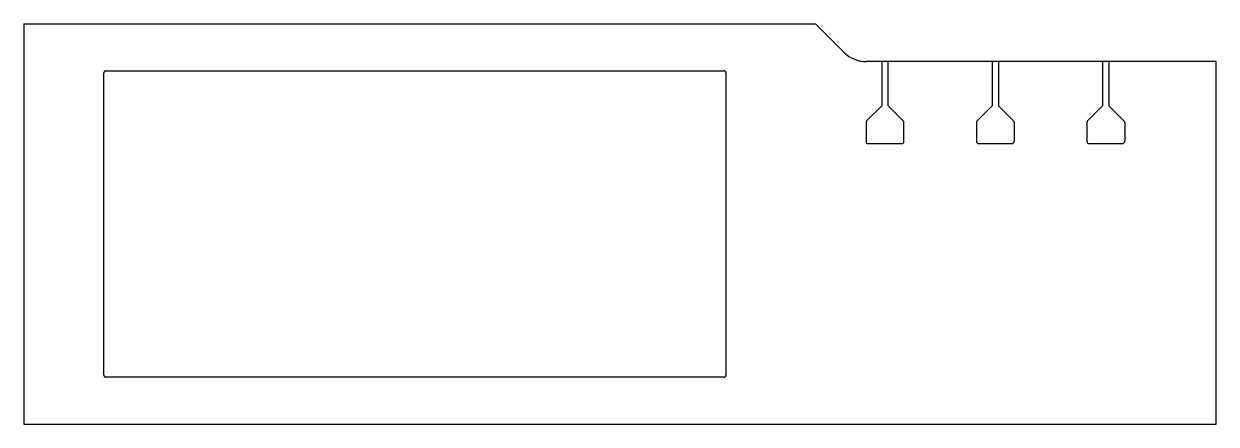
# Model space of a CAD drawing. Header units: millimetres. Extents: x 0 to 1890, y -635 to 0.
import ezdxf

# ---------------------------------------------------------------- set-up
doc = ezdxf.new("R2010")
doc.units = ezdxf.units.MM

msp = doc.modelspace()

# ---------------------------------------------------------------- linework, layer by layer
at = {"color": 7, "linetype": 'Continuous', "lineweight": 25}
for p, q in [((0, 0), (0, -635)), ((0, 0), (1255, 0)), ((1255, 0), (1300.4, -45.4)), ((130, -74.5), (1110, -74.5)), ((1890, -60), (1335.7, -60)), ((1360, -60), (1360, -130)), ((1370, -130), (1370, -60)), ((1535, -60), (1535, -130)), ((1545, -60), (1545, -130)), ((1710, -60), (1710, -130)), ((1720, -60), (1720, -130)), ((1890, -635), (1890, -60)), ((127, -557.5), (127, -77.5)), ((1113, -77.5), (1113, -557.5)), ((1360, -130), (1335.9, -154.1)), ((1394.1, -154.1), (1370, -130)), ((1535, -130), (1511.2, -153.8)), ((1545, -130), (1568.8, -153.8)), ((1710, -130), (1686.2, -153.8)), ((1720, -130), (1743.8, -153.8)), ((1335, -156.2), (1335, -187)), ((1395, -187), (1395, -156.2)), ((1510, -156.7), (1510, -186)), ((1570, -156.7), (1570, -186)), ((1685, -156.7), (1685, -186)), ((1745, -156.7), (1745, -186)), ((1338, -190), (1392, -190)), ((1514, -190), (1566, -190)), ((1689, -190), (1741, -190)), ((1110, -560.5), (130, -560.5)), ((0, -635), (1890, -635))]:
    msp.add_line(p, q, dxfattribs=at)
for centre, radius, start, end in [((1335.7, -10), 50, 225, 270), ((130, -77.5), 3, 90, 180), ((1110, -77.5), 3, 360, 90), ((1338, -156.2), 3, 135, 180), ((1392, -156.2), 3, 360, 45), ((1514, -156.7), 4, 135, 180), ((1566, -156.7), 4, 0, 45), ((1689, -156.7), 4, 135, 180), ((1741, -156.7), 4, 360, 45), ((1338, -187), 3, 180, 270), ((1392, -187), 3, 270, 0), ((1514, -186), 4, 180, 270), ((1566, -186), 4, 270, 0), ((1689, -186), 4, 180, 270), ((1741, -186), 4, 270, 0), ((130, -557.5), 3, 180, 270), ((1110, -557.5), 3, 270, 360)]:
    msp.add_arc(centre, radius, start, end, dxfattribs=at)

doc.saveas('drawing.dxf')
